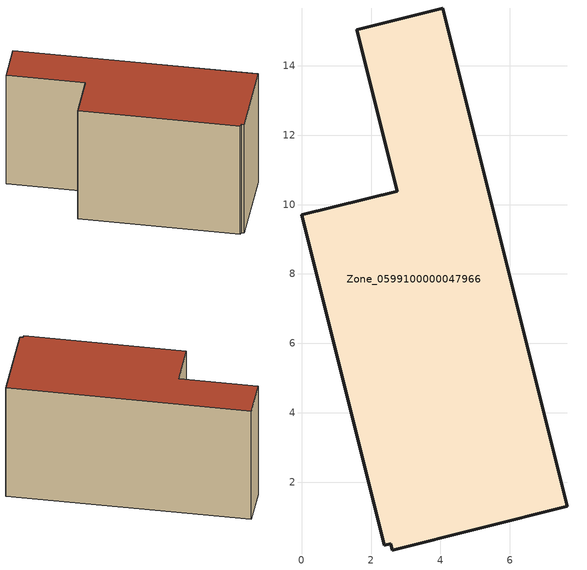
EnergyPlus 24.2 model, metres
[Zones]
Zone_0599100000047966
 floor ground (C_G): 4.07,15.66 7.66,1.31 2.62,0.05 2.57,0.23 2.38,0.18 0,9.7 2.76,10.39 1.59,15.04 z0
 wall outside (C_F): 7.66,1.31 4.07,15.66 1.59,15.04 2.76,10.39 0,9.7 2.38,0.18 2.57,0.23 2.62,0.05 7.66,1.31 z0:7.97
 roof outside (C_R): 2.57,0.23 2.62,0.05 7.66,1.31 4.07,15.66 1.59,15.04 2.76,10.39 0,9.7 2.38,0.18 z7.97
[BUILDING]
Pand.0599100000047966: North Axis=0; Terrain=City; Loads Convergence Tolerance Value=0.04; Temperature Convergence Tolerance Value=0.4; Solar Distribution=FullExterior; Maximum Number of Warmup Days=25; Minimum Number of Warmup Days=1
[Site:Location]
Rotterdam.The.Hague.AP_ZH_NLD Design_Conditions: Latitude=51.96; Longitude=4.45; Time Zone=1; Elevation=-4.5
[SITE:GROUNDTEMPERATURE:BUILDINGSURFACE]
18, 18, 18, 18, 18, 18, 18, 18, 18, 18, 18, 18
[MATERIAL] Thermal Absorptance=0.9; Solar Absorptance=0.7; Visible Absorptance=0.7
Name | Roughness | Thickness | Conductivity | Density | Specific Heat
G.TC.1975-1991 | MediumSmooth | 0.15 | 0.288461 | 540 | 1210
F.TC.1975-1991 | Rough | 0.3 | 0.230769 | 1920 | 840
R.TC.1975-1991 | MediumRough | 0.2 | 0.153846 | 1500 | 1000
[CONSTRUCTION]
C_G: G.TC.1975-1991
C_F: F.TC.1975-1991
C_R: R.TC.1975-1991
[ZONE]
Zone_0599100000047966: Type=1; Multiplier=1; Ceiling Height=Autocalculate; Volume=Autocalculate; Floor Area=autocalculate; Part of Total Floor Area=Yes
[ZONEINFILTRATION:DESIGNFLOWRATE]
Infil_Zone_0599100000047966: Zone or ZoneList or Space or SpaceList=Zone_0599100000047966; Schedule=AlwaysOn; Design Flow Rate Calculation Method=Flow/Area; Flow Rate per Floor Area=0.003; Constant Term Coefficient=1; Temperature Term Coefficient=0; Velocity Term Coefficient=0; Velocity Squared Term Coefficient=0
[HVACTEMPLATE:ZONE:IDEALLOADSAIRSYSTEM]
Zone_0599100000047966: Maximum Heating Supply Air Temperature=50; Minimum Cooling Supply Air Temperature=13; Maximum Heating Supply Air Humidity Ratio=0.0156; Minimum Cooling Supply Air Humidity Ratio=0.0077; Heating Limit=NoLimit; Cooling Limit=NoLimit; Dehumidification Control Type=ConstantSensibleHeatRatio; Cooling Sensible Heat Ratio=0.7; Dehumidification Setpoint=60; Humidification Control Type=None; Humidification Setpoint=30; Outdoor Air Method=None; Outdoor Air Flow Rate per Person=0.00944; Outdoor Air Flow Rate per Zone Floor Area=0; Outdoor Air Flow Rate per Zone=0; Demand Controlled Ventilation Type=None; Outdoor Air Economizer Type=NoEconomizer; Heat Recovery Type=None; Sensible Heat Recovery Effectiveness=0.7; Latent Heat Recovery Effectiveness=0.65
[ZONECONTROL:THERMOSTAT]
ThermostatControl_Zone_0599100000047966: Zone or ZoneList=Zone_0599100000047966; Control Type Schedule=DualSetpointControlType; Control 1=Thermostat_Zone_0599100000047966; Temperature Difference Between Cutout And Setpoint=0
[THERMOSTATSETPOINT:DUALSETPOINT]
Thermostat_Zone_0599100000047966: Heating Setpoint Temperature Schedule=HeatingSetpoint_Zone_0599100000047966; Cooling Setpoint Temperature Schedule=CoolingSetpoint_Zone_0599100000047966
[SCHEDULE:COMPACT]
HeatingSetpoint_Zone_0599100000047966: Through: 12/31, For: AllDays, Until: 24:00, 21
CoolingSetpoint_Zone_0599100000047966: Through: 12/31, For: AllDays, Until: 24:00, 24
DualSetpointControlType: Through: 12/31, For: AllDays, Until: 24:00, 4
AlwaysOn: Through: 12/31, For: AllDays, Until: 24:00, 1
